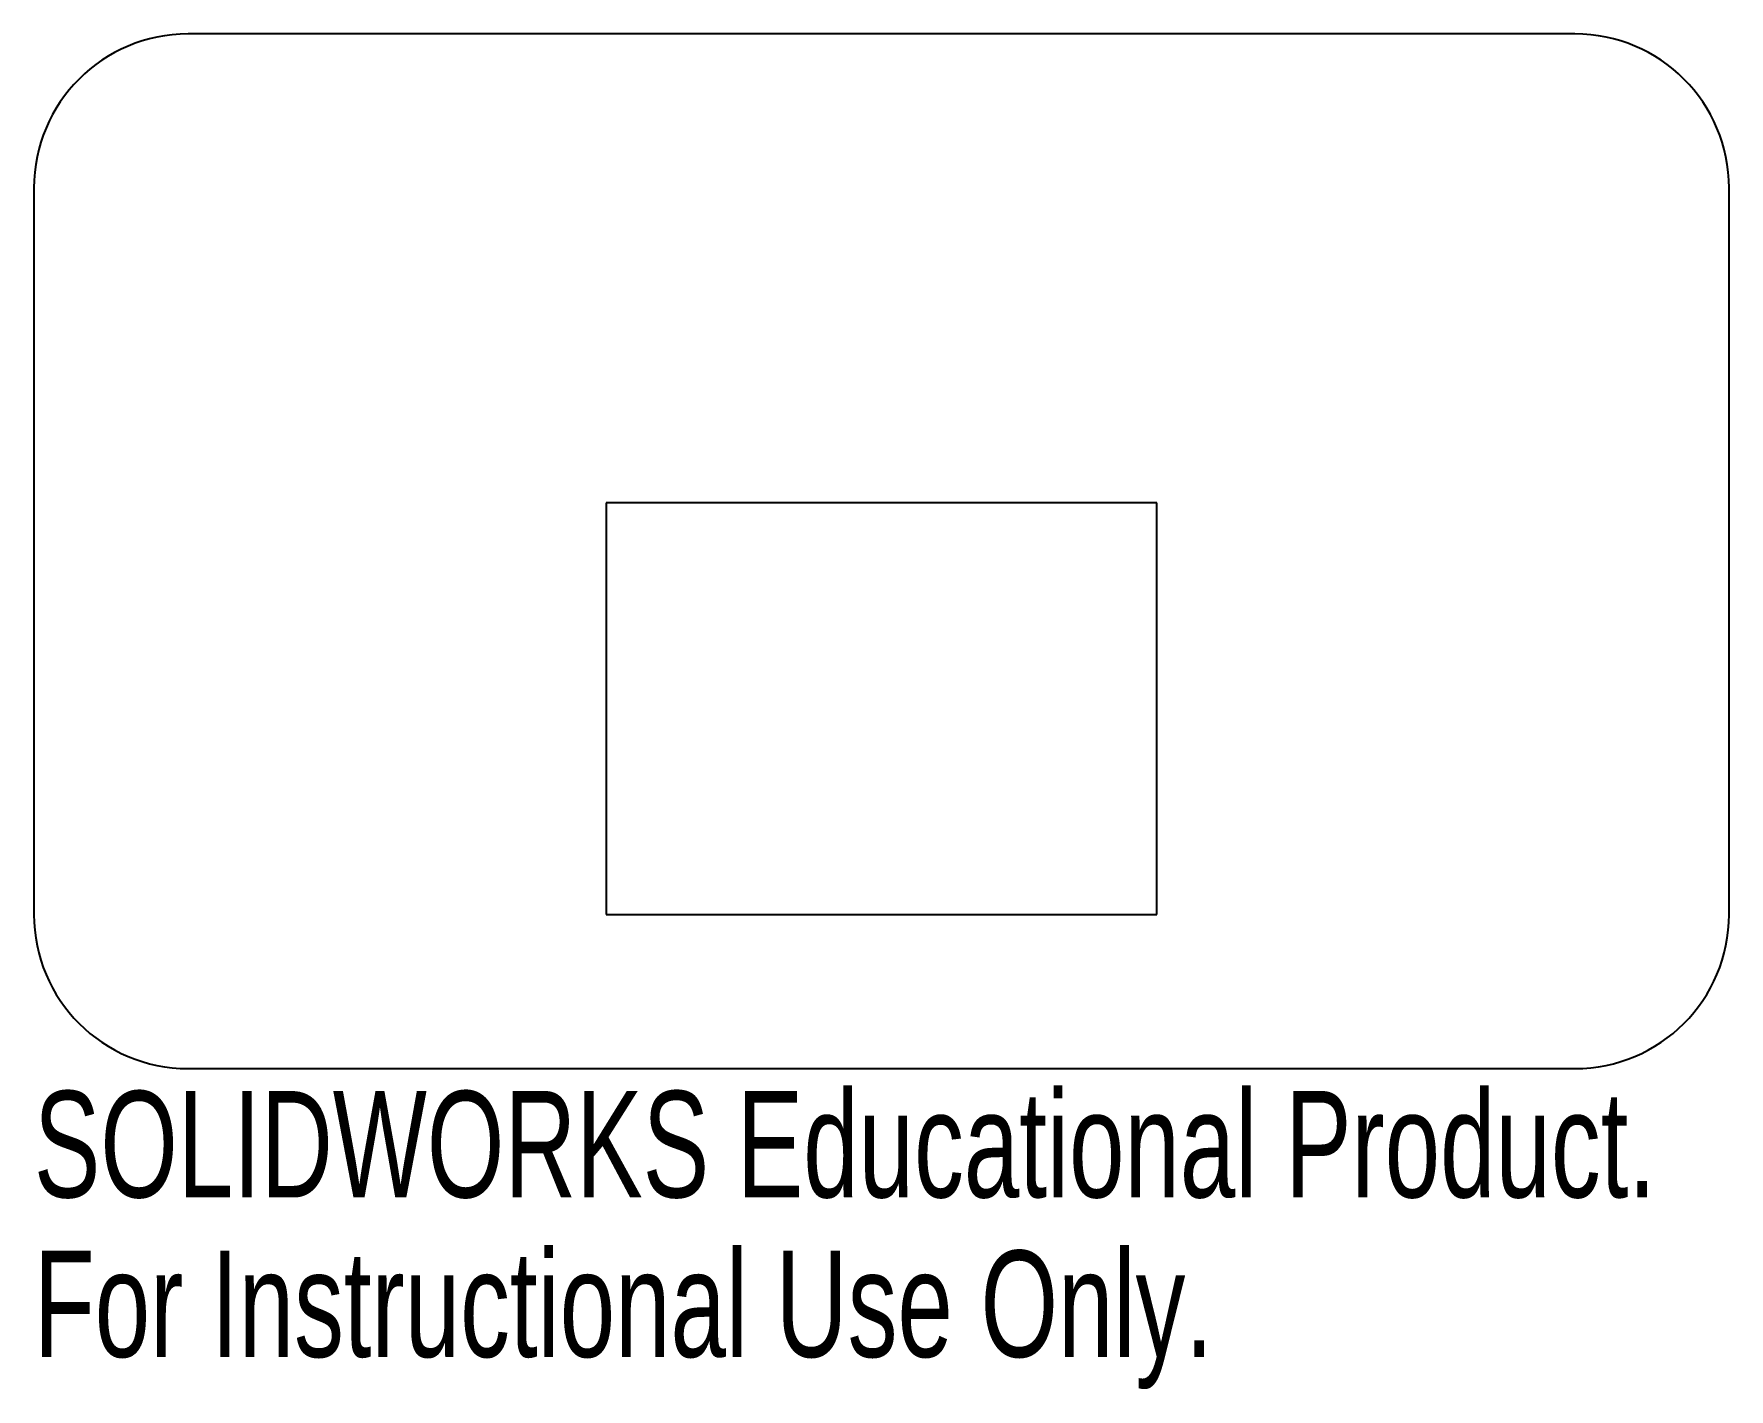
# Model space of a CAD drawing. Header units: millimetres. Extents: x 0 to 77, y -14.6 to 47.
import ezdxf

# ---------------------------------------------------------------- set-up
doc = ezdxf.new("R2010")
doc.units = ezdxf.units.MM
doc.styles.add('SLDTEXTSTYLE0', font='TXT', dxfattribs={"width": 0.7})

msp = doc.modelspace()

# ---------------------------------------------------------------- linework, layer by layer
at = {"color": 7, "linetype": 'Continuous', "lineweight": 25}
for p, q in [((70, 47), (7, 47)), ((0, 40), (0, 7)), ((77, 7), (77, 40)), ((26, 25.7), (26, 7)), ((51, 25.7), (26, 25.7)), ((51, 7), (51, 25.7)), ((26, 7), (51, 7)), ((7, 0), (70, 0))]:
    msp.add_line(p, q, dxfattribs=at)
for centre, start, end in [((7, 40), 90, 180), ((70, 40), 0, 90), ((7, 7), 180, 270), ((70, 7), 270, 0)]:
    msp.add_arc(centre, 7, start, end, dxfattribs=at)

# ---------------------------------------------------------------- texts
at = {"color": 7, "linetype": 'Continuous', "char_height": 4.83362, "attachment_point": 1, "style": 'SLDTEXTSTYLE0'}
for s, insert in [('SOLIDWORKS Educational Product.', (0, -1.02)), ('For Instructional Use Only.', (0, -8.27))]:
    msp.add_mtext(s, dxfattribs=dict(at, insert=insert))

doc.saveas('drawing.dxf')
